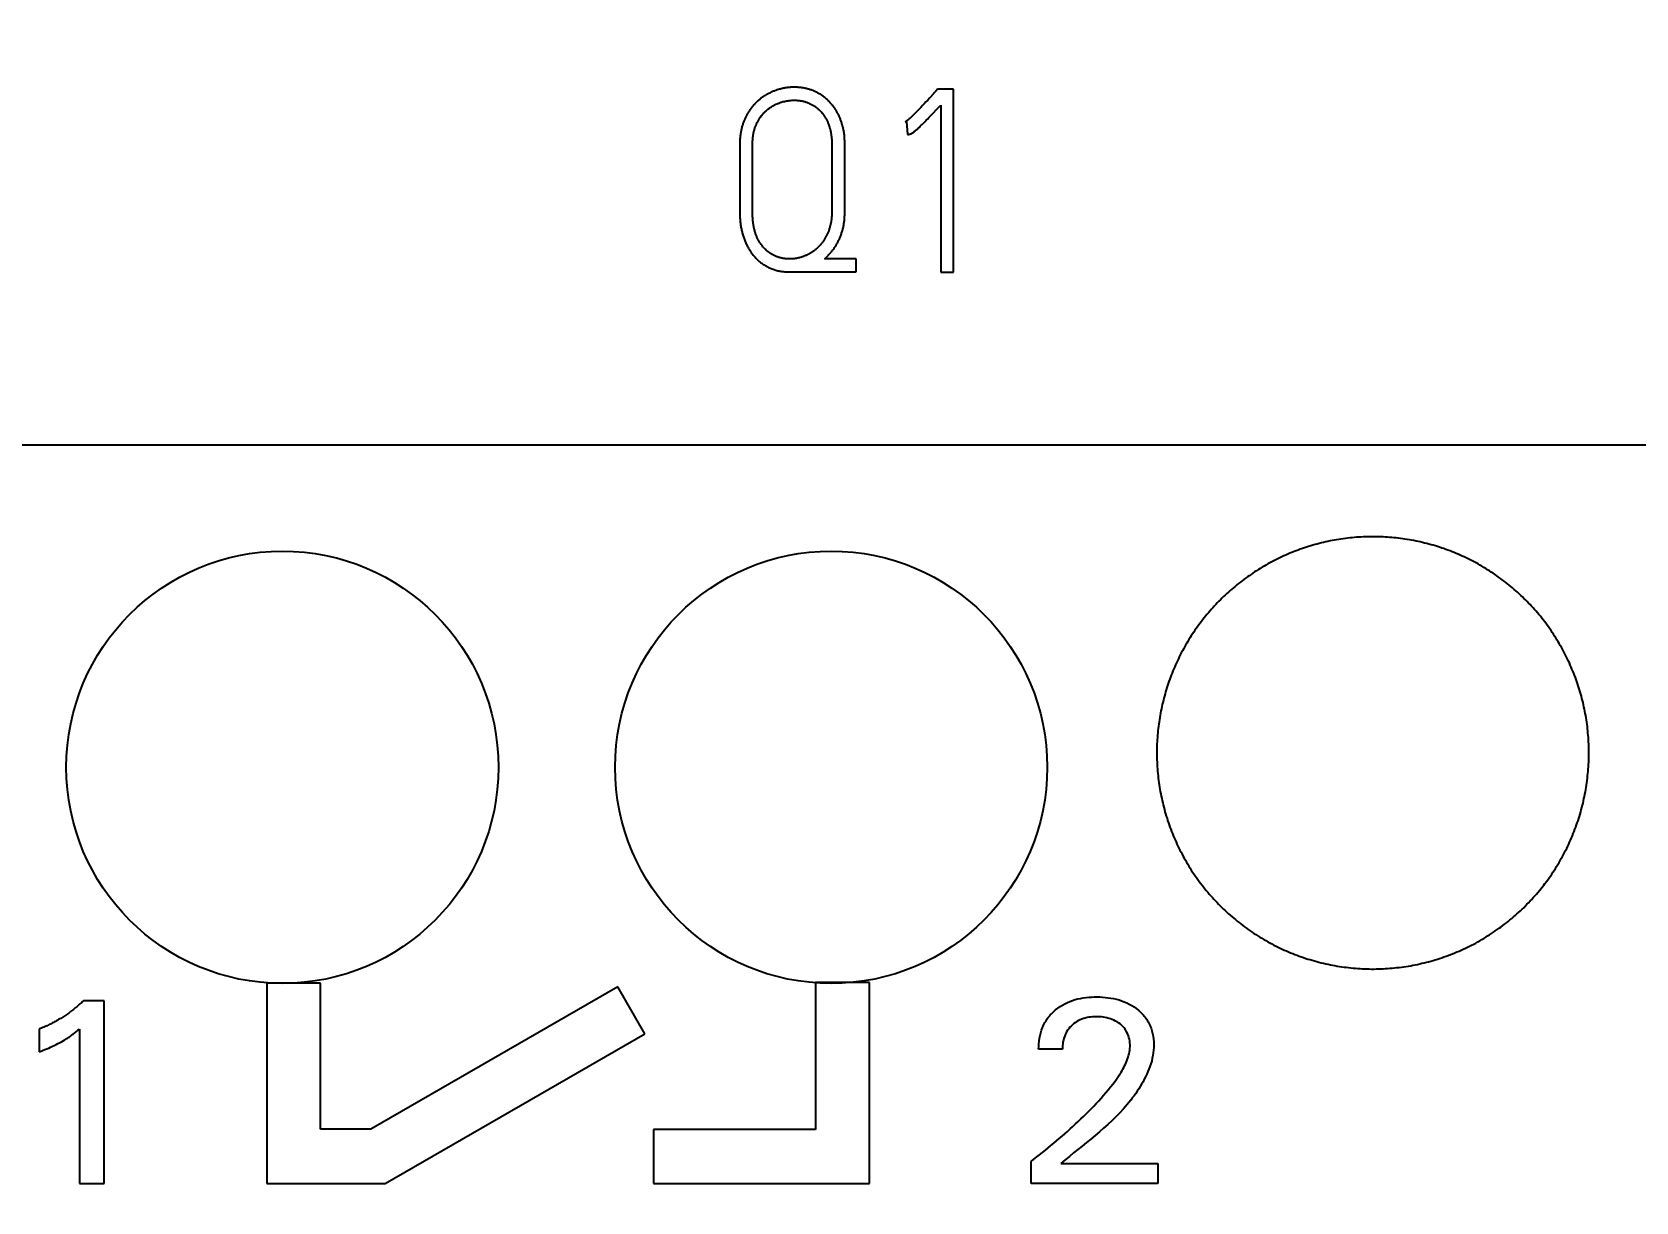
# Model space of a CAD drawing. Extents: x 0 to 420, y 0 to 297.
# Drawn here: x 112.88 to 127.72, y 147.19 to 158.01 of the extents above; entities that cross this region are included whole.
import ezdxf
from ezdxf.enums import TextEntityAlignment as Align

# ---------------------------------------------------------------- set-up
doc = ezdxf.new("R2010")
doc.units = 0
doc.header["$LTSCALE"] = 23.1
for name, color, linetype in [('10000_FRONT', 7, 'CONTINUOUS'), ('10100_DIM_FRONT', 7, 'CONTINUOUS'), ('10500_FRONT_LABELING', 7, 'CONTINUOUS')]:
    doc.layers.add(name, color=color, linetype=linetype)
doc.dimstyles.get("Standard").update_dxf_attribs({"dimtxt": 2.5, "dimasz": 2.5, "dimexe": 1.25, "dimexo": 0.625, "dimtad": 1, "dimcen": 2.5, "dimazin": 3, "dimtfac": 1, "dimtmove": 0, "dimatfit": 3})

# ---------------------------------------------------------------- blocks, each defined once
blk = doc.blocks.new('*D0')
at = {"layer": '10100_DIM_FRONT', "linetype": 'CONTINUOUS'}
for p, q in [((145.579763, 188.190376), (145.579763, 132.165384)), ((110.079763, 145.840376), (110.079763, 132.165384)), ((110.079763, 134.165384), (127.829763, 134.165384)), ((145.579763, 134.165384), (127.829763, 134.165384))]:
    blk.add_line(p, q, dxfattribs=at)
for points in [[(113.579763, 134.665384), (110.079763, 134.165384), (113.579763, 133.665384)], [(142.079763, 133.665384), (145.579763, 134.165384), (142.079763, 134.665384)]]:
    blk.add_solid(points, dxfattribs=at)
blk.add_text('35,5', height=3.5, dxfattribs=at).set_placement((123.999105, 135.040384), (133.499105, 135.040384), align=Align.FIT)
blk = doc.blocks.new('*D1')
at = {"layer": '10100_DIM_FRONT', "linetype": 'CONTINUOUS'}
for p, q in [((145.58, 188.19), (145.58, 123.957)), ((102.08, 147.741), (102.08, 123.957)), ((102.08, 125.957), (123.83, 125.957)), ((145.58, 125.957), (123.83, 125.957))]:
    blk.add_line(p, q, dxfattribs=at)
for points in [[(105.58, 126.457), (102.08, 125.957), (105.58, 125.457)], [(142.08, 125.457), (145.58, 125.957), (142.08, 126.457)]]:
    blk.add_solid(points, dxfattribs=at)
blk.add_text('43,5', height=3.5, dxfattribs=at).set_placement((119.796, 126.832), (129.546, 126.832), align=Align.FIT)

msp = doc.modelspace()

# ---------------------------------------------------------------- linework, layer by layer
at = {"layer": '10000_FRONT', "color": 7, "linetype": 'CONTINUOUS'}
for p, q in [((110.08, 154.191), (145.58, 154.191)), ((120.129, 149.217), (120.129, 147.857)), ((120.629, 149.217), (120.129, 149.217)), ((120.629, 147.357), (120.629, 149.217)), ((115.052, 149.21), (115.052, 147.357)), ((115.548, 149.21), (115.052, 149.21)), ((115.548, 147.858), (115.548, 149.21)), ((118.299, 149.175), (116.014, 147.858)), ((118.549, 148.742), (118.299, 149.175)), ((116.147, 147.357), (118.549, 148.742)), ((116.014, 147.858), (115.548, 147.858)), ((118.629, 147.857), (118.629, 147.357)), ((120.129, 147.857), (118.629, 147.857)), ((115.052, 147.357), (116.147, 147.357)), ((118.629, 147.357), (120.629, 147.357))]:
    msp.add_line(p, q, dxfattribs=at)
for points in [[(127.29, 151.341), (127.29, 151.362), (127.289, 151.382), (127.289, 151.403), (127.288, 151.423), (127.287, 151.444), (127.286, 151.464), (127.285, 151.485), (127.283, 151.505), (127.281, 151.525), (127.279, 151.545), (127.277, 151.566), (127.275, 151.586), (127.272, 151.606), (127.269, 151.626), (127.266, 151.646), (127.263, 151.666), (127.26, 151.686), (127.256, 151.706), (127.252, 151.726), (127.248, 151.746), (127.244, 151.766), (127.24, 151.786), (127.235, 151.806), (127.23, 151.825), (127.225, 151.845), (127.22, 151.865), (127.215, 151.884), (127.209, 151.904), (127.203, 151.924), (127.197, 151.943), (127.191, 151.963), (127.184, 151.982), (127.178, 152.002), (127.171, 152.021), (127.164, 152.04), (127.156, 152.06), (127.149, 152.079), (127.141, 152.098), (127.133, 152.117), (127.125, 152.135), (127.117, 152.154), (127.109, 152.173), (127.1, 152.191), (127.092, 152.209), (127.083, 152.228), (127.073, 152.246), (127.064, 152.264), (127.055, 152.282), (127.045, 152.3), (127.035, 152.318), (127.025, 152.335), (127.015, 152.353), (127.005, 152.37), (126.994, 152.388), (126.983, 152.405), (126.972, 152.422), (126.961, 152.439), (126.95, 152.456), (126.939, 152.473), (126.927, 152.49), (126.915, 152.507), (126.903, 152.523), (126.891, 152.54), (126.879, 152.556), (126.866, 152.573), (126.853, 152.589), (126.84, 152.605), (126.827, 152.621), (126.814, 152.636), (126.8, 152.652), (126.787, 152.667), (126.773, 152.683), (126.759, 152.698), (126.746, 152.713), (126.731, 152.728), (126.717, 152.742), (126.703, 152.757), (126.688, 152.771), (126.674, 152.785), (126.659, 152.799), (126.644, 152.813), (126.629, 152.827), (126.614, 152.84), (126.598, 152.854), (126.583, 152.867), (126.567, 152.88), (126.552, 152.893), (126.536, 152.906), (126.52, 152.919), (126.504, 152.931), (126.487, 152.943), (126.471, 152.955), (126.454, 152.967), (126.437, 152.979), (126.421, 152.991), (126.404, 153.003), (126.386, 153.014), (126.369, 153.025), (126.352, 153.036), (126.334, 153.047), (126.316, 153.058), (126.299, 153.068), (126.281, 153.079), (126.263, 153.089), (126.245, 153.099), (126.227, 153.108), (126.209, 153.118), (126.19, 153.127), (126.172, 153.136), (126.154, 153.145), (126.135, 153.154), (126.117, 153.162), (126.098, 153.171), (126.079, 153.179), (126.061, 153.187), (126.042, 153.195), (126.023, 153.202), (126.004, 153.21), (125.985, 153.217), (125.965, 153.224), (125.946, 153.231), (125.927, 153.237), (125.907, 153.244), (125.888, 153.25), (125.868, 153.256), (125.849, 153.262), (125.829, 153.267), (125.809, 153.273), (125.789, 153.278), (125.769, 153.283), (125.749, 153.288), (125.729, 153.293), (125.709, 153.297), (125.689, 153.301), (125.668, 153.305), (125.648, 153.309), (125.628, 153.313), (125.607, 153.316), (125.587, 153.319), (125.567, 153.322), (125.546, 153.325), (125.526, 153.327), (125.506, 153.33), (125.485, 153.332), (125.465, 153.334), (125.445, 153.335), (125.424, 153.337), (125.404, 153.338), (125.384, 153.339), (125.363, 153.34), (125.343, 153.341), (125.322, 153.341), (125.302, 153.341), (125.281, 153.341), (125.261, 153.341), (125.241, 153.341), (125.22, 153.34), (125.2, 153.339), (125.179, 153.338), (125.159, 153.337), (125.138, 153.336), (125.117, 153.334), (125.097, 153.332), (125.076, 153.33), (125.056, 153.328), (125.035, 153.325), (125.015, 153.322), (124.994, 153.319), (124.974, 153.316), (124.954, 153.313), (124.933, 153.309), (124.913, 153.306), (124.893, 153.302), (124.873, 153.297), (124.853, 153.293), (124.833, 153.289), (124.813, 153.284), (124.793, 153.279), (124.774, 153.274), (124.754, 153.268), (124.734, 153.263), (124.715, 153.257), (124.695, 153.251), (124.676, 153.245), (124.656, 153.238), (124.637, 153.232), (124.618, 153.225), (124.598, 153.218), (124.579, 153.211), (124.56, 153.204), (124.541, 153.196), (124.522, 153.188), (124.503, 153.18), (124.484, 153.172), (124.466, 153.164), (124.447, 153.155), (124.428, 153.146), (124.409, 153.137), (124.391, 153.128)], [(124.391, 153.128), (124.373, 153.119), (124.354, 153.109), (124.336, 153.099), (124.318, 153.089), (124.3, 153.079), (124.282, 153.069), (124.265, 153.059), (124.247, 153.048), (124.23, 153.037), (124.213, 153.027), (124.195, 153.015), (124.178, 153.004), (124.162, 152.993), (124.145, 152.981), (124.128, 152.969), (124.112, 152.957), (124.095, 152.945), (124.079, 152.933), (124.063, 152.921), (124.047, 152.908), (124.031, 152.895), (124.015, 152.882), (123.999, 152.869), (123.984, 152.856), (123.968, 152.843), (123.953, 152.829), (123.938, 152.815), (123.923, 152.801), (123.908, 152.787), (123.893, 152.773), (123.878, 152.758), (123.864, 152.744), (123.849, 152.729), (123.835, 152.714), (123.821, 152.699), (123.807, 152.684), (123.794, 152.668), (123.78, 152.653), (123.767, 152.638), (123.754, 152.622), (123.741, 152.606), (123.728, 152.59), (123.715, 152.574), (123.703, 152.558), (123.69, 152.542), (123.678, 152.526), (123.666, 152.509), (123.654, 152.493), (123.643, 152.476), (123.631, 152.459), (123.62, 152.442), (123.609, 152.425), (123.598, 152.408), (123.587, 152.391), (123.576, 152.373), (123.566, 152.356), (123.556, 152.338), (123.546, 152.32), (123.536, 152.302), (123.526, 152.284), (123.516, 152.266), (123.507, 152.248), (123.498, 152.23), (123.489, 152.211), (123.48, 152.193), (123.471, 152.174), (123.463, 152.155), (123.455, 152.136), (123.447, 152.118), (123.439, 152.099), (123.431, 152.08), (123.424, 152.061), (123.416, 152.042), (123.409, 152.022), (123.402, 152.003), (123.396, 151.984), (123.389, 151.965), (123.383, 151.945), (123.377, 151.926), (123.371, 151.907), (123.366, 151.887), (123.36, 151.867), (123.355, 151.848), (123.35, 151.828), (123.345, 151.808), (123.34, 151.789), (123.336, 151.769), (123.332, 151.749), (123.328, 151.729), (123.324, 151.709), (123.32, 151.689), (123.317, 151.669), (123.313, 151.648), (123.31, 151.628), (123.308, 151.608), (123.305, 151.588), (123.303, 151.567), (123.3, 151.547), (123.298, 151.526), (123.297, 151.506), (123.295, 151.485), (123.294, 151.465), (123.292, 151.444), (123.291, 151.424), (123.291, 151.403), (123.29, 151.383), (123.29, 151.362), (123.29, 151.341)], [(123.29, 151.341), (123.29, 151.32), (123.29, 151.299), (123.291, 151.277), (123.292, 151.256), (123.293, 151.235), (123.294, 151.214), (123.295, 151.192), (123.297, 151.171), (123.299, 151.15), (123.301, 151.129), (123.303, 151.108), (123.306, 151.087), (123.309, 151.066), (123.312, 151.045), (123.315, 151.024), (123.319, 151.003), (123.322, 150.983), (123.326, 150.962), (123.33, 150.941), (123.335, 150.92), (123.339, 150.9), (123.344, 150.879), (123.349, 150.859), (123.354, 150.838), (123.36, 150.818), (123.365, 150.797), (123.371, 150.777), (123.377, 150.756), (123.384, 150.736), (123.39, 150.716), (123.397, 150.695), (123.404, 150.675), (123.411, 150.655), (123.419, 150.635), (123.426, 150.615), (123.434, 150.595), (123.442, 150.576), (123.45, 150.556), (123.459, 150.536), (123.468, 150.517), (123.476, 150.498), (123.485, 150.479), (123.495, 150.46), (123.504, 150.441), (123.514, 150.422), (123.524, 150.403), (123.534, 150.384), (123.544, 150.366), (123.554, 150.347), (123.565, 150.329), (123.576, 150.311), (123.587, 150.293), (123.598, 150.275), (123.609, 150.257), (123.621, 150.239), (123.633, 150.222), (123.645, 150.204), (123.657, 150.187), (123.669, 150.169), (123.682, 150.152), (123.695, 150.135), (123.708, 150.118), (123.721, 150.101), (123.734, 150.084), (123.748, 150.068), (123.761, 150.051), (123.775, 150.035), (123.789, 150.019), (123.804, 150.003), (123.818, 149.987), (123.832, 149.972), (123.847, 149.956), (123.862, 149.941), (123.877, 149.926), (123.892, 149.911), (123.907, 149.896), (123.922, 149.882), (123.938, 149.867), (123.954, 149.853), (123.97, 149.839), (123.986, 149.825), (124.002, 149.811), (124.018, 149.798), (124.034, 149.784), (124.051, 149.771), (124.068, 149.758), (124.085, 149.745), (124.102, 149.732), (124.119, 149.72), (124.136, 149.708), (124.154, 149.695), (124.171, 149.683), (124.189, 149.671), (124.207, 149.66), (124.225, 149.648), (124.244, 149.637), (124.262, 149.626), (124.28, 149.615), (124.299, 149.604), (124.318, 149.594), (124.336, 149.583), (124.355, 149.573), (124.374, 149.563), (124.393, 149.554), (124.412, 149.544), (124.431, 149.535), (124.451, 149.526), (124.47, 149.517), (124.489, 149.509), (124.509, 149.5), (124.528, 149.492), (124.548, 149.484), (124.568, 149.476), (124.588, 149.469), (124.608, 149.461), (124.628, 149.454), (124.648, 149.447), (124.668, 149.44), (124.688, 149.434), (124.709, 149.428), (124.729, 149.422), (124.75, 149.416), (124.77, 149.41), (124.791, 149.405), (124.812, 149.399), (124.833, 149.394), (124.854, 149.389), (124.875, 149.385), (124.896, 149.381), (124.917, 149.376), (124.938, 149.373), (124.959, 149.369), (124.98, 149.365), (125.001, 149.362), (125.023, 149.359), (125.044, 149.357), (125.065, 149.354), (125.086, 149.352), (125.107, 149.35), (125.128, 149.348), (125.15, 149.346), (125.171, 149.345), (125.192, 149.344), (125.213, 149.343), (125.235, 149.342), (125.256, 149.342), (125.277, 149.341), (125.298, 149.341), (125.32, 149.342), (125.341, 149.342), (125.362, 149.343), (125.384, 149.344), (125.405, 149.345), (125.426, 149.346), (125.448, 149.348), (125.469, 149.349), (125.491, 149.351), (125.512, 149.354), (125.533, 149.356), (125.555, 149.359), (125.576, 149.362), (125.597, 149.365), (125.618, 149.369), (125.64, 149.372), (125.661, 149.376), (125.682, 149.38), (125.702, 149.384), (125.723, 149.389), (125.744, 149.394), (125.765, 149.399), (125.785, 149.404), (125.806, 149.409), (125.827, 149.415), (125.847, 149.421), (125.867, 149.427), (125.888, 149.433), (125.908, 149.439), (125.928, 149.446), (125.948, 149.453), (125.968, 149.46), (125.988, 149.467), (126.008, 149.475), (126.028, 149.483), (126.048, 149.491), (126.068, 149.499), (126.087, 149.507), (126.107, 149.516), (126.126, 149.525), (126.146, 149.534), (126.165, 149.543), (126.184, 149.553), (126.204, 149.562), (126.223, 149.572), (126.242, 149.582), (126.26, 149.593), (126.279, 149.603), (126.297, 149.614), (126.316, 149.625), (126.334, 149.636)], [(126.334, 149.636), (126.352, 149.647), (126.37, 149.658), (126.388, 149.67), (126.406, 149.682), (126.423, 149.694), (126.441, 149.706), (126.458, 149.718), (126.475, 149.73), (126.492, 149.743), (126.509, 149.756), (126.526, 149.769), (126.542, 149.782), (126.559, 149.796), (126.575, 149.809), (126.591, 149.823), (126.608, 149.837), (126.623, 149.851), (126.639, 149.865), (126.655, 149.88), (126.671, 149.894), (126.686, 149.909), (126.701, 149.924), (126.716, 149.94), (126.731, 149.955), (126.746, 149.971), (126.761, 149.986), (126.775, 150.002), (126.789, 150.018), (126.803, 150.034), (126.817, 150.05), (126.831, 150.067), (126.844, 150.083), (126.857, 150.1), (126.871, 150.116), (126.883, 150.133), (126.896, 150.15), (126.909, 150.167), (126.921, 150.184), (126.933, 150.202), (126.945, 150.219), (126.957, 150.237), (126.969, 150.254), (126.98, 150.272), (126.991, 150.29), (127.002, 150.308), (127.013, 150.326), (127.024, 150.345), (127.034, 150.363), (127.045, 150.382), (127.055, 150.401), (127.065, 150.42), (127.074, 150.439), (127.084, 150.458), (127.093, 150.477), (127.103, 150.496), (127.111, 150.516), (127.12, 150.535), (127.129, 150.555), (127.137, 150.575), (127.145, 150.594), (127.153, 150.614), (127.16, 150.634), (127.168, 150.654), (127.175, 150.674), (127.182, 150.694), (127.189, 150.714), (127.195, 150.734), (127.202, 150.754), (127.208, 150.774), (127.214, 150.795), (127.219, 150.815), (127.225, 150.835), (127.23, 150.856), (127.235, 150.876), (127.24, 150.897), (127.244, 150.918), (127.249, 150.938), (127.253, 150.959), (127.257, 150.98), (127.261, 151.001), (127.264, 151.022), (127.267, 151.043), (127.27, 151.064), (127.273, 151.085), (127.276, 151.106), (127.278, 151.128), (127.281, 151.149), (127.282, 151.17), (127.284, 151.192), (127.286, 151.213), (127.287, 151.234), (127.288, 151.256), (127.289, 151.277), (127.289, 151.299), (127.29, 151.32), (127.29, 151.341)]]:
    msp.add_lwpolyline(points, dxfattribs=at)
for centre in [(115.195, 151.208), (120.275, 151.208)]:
    msp.add_circle(centre, 2, dxfattribs=at)
at = {"layer": '10500_FRONT_LABELING', "color": 7, "linetype": 'CONTINUOUS'}
for p, q in [((121.169, 157.381), (121.152, 157.364)), ((121.185, 157.399), (121.169, 157.381)), ((121.259, 157.482), (121.243, 157.463)), ((121.408, 157.482), (121.259, 157.482)), ((121.408, 155.789), (121.408, 157.482)), ((121.077, 157.284), (121.066, 157.273)), ((121.088, 157.295), (121.077, 157.284)), ((121.104, 157.312), (121.088, 157.295)), ((121.12, 157.33), (121.104, 157.312)), ((121.136, 157.347), (121.12, 157.33)), ((121.152, 157.364), (121.136, 157.347)), ((121.183, 157.222), (121.199, 157.238)), ((121.199, 157.238), (121.222, 157.263)), ((121.222, 157.263), (121.248, 157.291)), ((121.248, 157.291), (121.29, 157.336)), ((121.29, 157.336), (121.29, 155.789)), ((120.96, 157.178), (120.974, 157.183)), ((120.974, 157.183), (120.981, 157.062)), ((121.1, 157.14), (121.108, 157.148)), ((121.108, 157.148), (121.116, 157.155)), ((121.116, 157.155), (121.124, 157.163)), ((121.124, 157.163), (121.132, 157.171)), ((121.132, 157.171), (121.144, 157.183)), ((121.144, 157.183), (121.156, 157.195)), ((121.156, 157.195), (121.168, 157.206)), ((121.168, 157.206), (121.183, 157.222)), ((119.43, 156.977), (119.43, 156.334)), ((119.548, 156.327), (119.548, 156.977)), ((120.281, 156.977), (120.281, 156.348)), ((120.401, 156.348), (120.401, 156.977)), ((120.505, 155.912), (120.213, 155.912)), ((120.505, 155.791), (120.505, 155.912)), ((119.892, 155.791), (120.505, 155.791)), ((121.29, 155.789), (121.408, 155.789)), ((113.545, 149.048), (113.353, 149.048)), ((113.545, 147.358), (113.545, 149.048)), ((112.945, 148.787), (112.945, 148.575)), ((113.318, 148.786), (113.318, 147.358)), ((122.416, 148.599), (122.195, 148.599)), ((122.125, 147.358), (122.125, 147.561)), ((122.402, 147.543), (123.298, 147.543)), ((123.298, 147.543), (123.298, 147.358)), ((113.318, 147.358), (113.545, 147.358)), ((123.298, 147.358), (122.125, 147.358))]:
    msp.add_line(p, q, dxfattribs=at)
for points in [[(120.401, 156.977), (120.401, 156.985), (120.401, 156.993), (120.401, 157), (120.401, 157.008), (120.4, 157.015), (120.4, 157.023), (120.399, 157.03), (120.399, 157.038), (120.398, 157.045), (120.397, 157.053), (120.397, 157.06), (120.396, 157.068), (120.395, 157.075), (120.394, 157.082), (120.392, 157.09), (120.391, 157.097), (120.39, 157.105), (120.388, 157.112), (120.387, 157.119), (120.385, 157.127), (120.383, 157.134), (120.381, 157.141), (120.38, 157.148), (120.378, 157.156), (120.375, 157.163), (120.373, 157.17), (120.371, 157.177), (120.368, 157.185), (120.366, 157.192), (120.363, 157.199), (120.36, 157.206), (120.358, 157.213), (120.355, 157.22), (120.352, 157.227), (120.348, 157.234), (120.345, 157.241), (120.342, 157.247), (120.339, 157.254), (120.335, 157.261), (120.331, 157.267), (120.328, 157.274), (120.324, 157.281), (120.32, 157.287), (120.316, 157.293), (120.312, 157.3), (120.308, 157.306), (120.303, 157.312), (120.299, 157.318), (120.294, 157.324), (120.29, 157.33), (120.285, 157.336), (120.28, 157.342), (120.275, 157.348), (120.27, 157.354), (120.265, 157.359), (120.26, 157.365), (120.254, 157.37), (120.249, 157.376), (120.244, 157.381), (120.238, 157.386), (120.232, 157.391), (120.227, 157.396), (120.221, 157.401), (120.215, 157.405), (120.209, 157.41), (120.203, 157.414), (120.197, 157.419), (120.191, 157.423), (120.185, 157.427), (120.178, 157.432), (120.172, 157.436), (120.165, 157.44), (120.159, 157.443), (120.152, 157.447), (120.145, 157.451), (120.138, 157.454), (120.131, 157.457), (120.125, 157.461), (120.118, 157.464), (120.111, 157.467), (120.104, 157.47), (120.097, 157.472), (120.09, 157.475), (120.082, 157.477), (120.075, 157.48), (120.068, 157.482), (120.061, 157.484), (120.053, 157.486), (120.046, 157.488), (120.039, 157.49), (120.031, 157.491), (120.024, 157.493), (120.016, 157.494), (120.009, 157.495), (120.001, 157.496), (119.993, 157.497), (119.986, 157.498), (119.978, 157.499), (119.971, 157.499), (119.963, 157.5), (119.956, 157.5), (119.948, 157.501), (119.94, 157.501), (119.933, 157.501), (119.925, 157.501), (119.918, 157.501), (119.91, 157.5), (119.902, 157.5), (119.895, 157.499), (119.887, 157.499), (119.88, 157.498), (119.872, 157.497), (119.864, 157.496), (119.857, 157.495), (119.849, 157.494), (119.842, 157.493), (119.834, 157.491), (119.827, 157.49), (119.82, 157.488), (119.812, 157.486), (119.805, 157.484), (119.798, 157.482), (119.79, 157.48), (119.783, 157.478), (119.776, 157.476), (119.769, 157.473), (119.762, 157.471), (119.754, 157.468), (119.747, 157.465), (119.74, 157.463), (119.733, 157.46), (119.726, 157.457), (119.719, 157.454), (119.712, 157.45), (119.706, 157.447), (119.699, 157.444), (119.692, 157.44), (119.685, 157.436), (119.679, 157.433), (119.672, 157.429), (119.666, 157.425), (119.659, 157.421), (119.653, 157.417), (119.647, 157.412), (119.641, 157.408), (119.634, 157.404), (119.628, 157.399), (119.622, 157.395), (119.616, 157.39), (119.611, 157.385), (119.605, 157.38), (119.599, 157.376), (119.593, 157.371), (119.588, 157.365), (119.582, 157.36), (119.577, 157.355), (119.571, 157.349), (119.566, 157.344), (119.561, 157.338), (119.556, 157.333), (119.551, 157.327), (119.546, 157.321), (119.541, 157.315), (119.537, 157.309), (119.532, 157.303), (119.528, 157.297), (119.523, 157.291), (119.519, 157.285), (119.515, 157.279), (119.511, 157.272), (119.507, 157.266), (119.503, 157.26), (119.499, 157.253), (119.495, 157.246), (119.492, 157.24), (119.488, 157.233), (119.485, 157.226), (119.481, 157.22), (119.478, 157.213), (119.475, 157.206), (119.472, 157.199), (119.469, 157.192), (119.466, 157.185), (119.463, 157.178), (119.461, 157.171), (119.458, 157.164), (119.456, 157.156), (119.454, 157.149), (119.451, 157.142), (119.449, 157.135), (119.447, 157.128), (119.446, 157.12), (119.444, 157.113), (119.442, 157.106), (119.441, 157.098), (119.439, 157.091), (119.438, 157.083), (119.437, 157.076), (119.436, 157.068)], [(119.548, 156.977), (119.548, 156.984), (119.548, 156.991), (119.548, 156.998), (119.548, 157.005), (119.549, 157.011), (119.549, 157.018), (119.55, 157.025), (119.55, 157.032), (119.551, 157.038), (119.552, 157.045), (119.553, 157.052), (119.554, 157.059), (119.555, 157.065), (119.556, 157.072), (119.557, 157.078), (119.559, 157.085), (119.56, 157.092), (119.562, 157.098), (119.564, 157.105), (119.566, 157.111), (119.568, 157.118), (119.57, 157.124), (119.572, 157.131), (119.575, 157.137), (119.577, 157.144), (119.58, 157.15), (119.583, 157.156), (119.585, 157.162), (119.588, 157.169), (119.591, 157.175), (119.595, 157.181), (119.598, 157.187), (119.601, 157.193), (119.605, 157.199), (119.608, 157.204), (119.612, 157.21), (119.615, 157.216), (119.619, 157.222), (119.623, 157.227), (119.627, 157.233), (119.631, 157.238), (119.636, 157.243), (119.64, 157.249), (119.645, 157.254), (119.649, 157.259), (119.654, 157.264), (119.659, 157.269), (119.663, 157.274), (119.668, 157.278), (119.673, 157.283), (119.679, 157.288), (119.684, 157.292), (119.689, 157.296), (119.694, 157.301), (119.7, 157.305), (119.705, 157.309), (119.711, 157.313), (119.716, 157.316), (119.722, 157.32), (119.728, 157.324), (119.734, 157.327), (119.74, 157.331), (119.746, 157.334), (119.752, 157.337), (119.758, 157.34), (119.764, 157.343), (119.771, 157.346), (119.777, 157.349), (119.783, 157.351), (119.79, 157.354), (119.796, 157.356), (119.802, 157.359), (119.809, 157.361), (119.815, 157.363), (119.822, 157.365), (119.829, 157.367), (119.835, 157.368), (119.842, 157.37), (119.849, 157.371), (119.855, 157.373), (119.862, 157.374), (119.869, 157.375), (119.876, 157.376), (119.882, 157.377), (119.889, 157.378), (119.896, 157.379), (119.903, 157.379), (119.91, 157.38), (119.916, 157.38), (119.923, 157.38), (119.93, 157.381), (119.937, 157.381), (119.944, 157.38), (119.95, 157.38), (119.957, 157.38), (119.964, 157.379), (119.971, 157.379), (119.978, 157.378), (119.985, 157.377), (119.991, 157.376), (119.998, 157.375), (120.005, 157.374), (120.012, 157.372), (120.018, 157.371), (120.025, 157.369), (120.031, 157.367), (120.038, 157.365), (120.044, 157.363), (120.051, 157.361), (120.057, 157.358), (120.063, 157.356), (120.07, 157.353), (120.076, 157.351), (120.082, 157.348), (120.088, 157.345), (120.094, 157.341), (120.1, 157.338), (120.106, 157.335), (120.112, 157.331), (120.118, 157.327), (120.124, 157.324), (120.129, 157.32), (120.135, 157.316), (120.14, 157.312), (120.146, 157.307), (120.151, 157.303), (120.156, 157.298), (120.161, 157.294), (120.166, 157.289), (120.171, 157.284), (120.176, 157.28), (120.18, 157.275), (120.185, 157.269), (120.189, 157.264), (120.194, 157.259), (120.198, 157.253), (120.202, 157.248), (120.206, 157.242), (120.21, 157.237), (120.214, 157.231), (120.217, 157.225), (120.221, 157.219), (120.224, 157.214), (120.228, 157.208), (120.231, 157.202), (120.234, 157.196), (120.237, 157.189), (120.24, 157.183), (120.243, 157.177), (120.245, 157.171), (120.248, 157.164), (120.25, 157.158), (120.253, 157.151), (120.255, 157.145), (120.257, 157.139), (120.259, 157.132), (120.261, 157.126), (120.263, 157.119), (120.265, 157.112), (120.266, 157.106), (120.268, 157.099), (120.269, 157.093), (120.271, 157.086), (120.272, 157.079), (120.273, 157.073), (120.274, 157.066), (120.275, 157.059), (120.276, 157.052), (120.277, 157.046), (120.278, 157.039), (120.279, 157.032), (120.279, 157.025), (120.28, 157.018), (120.28, 157.012), (120.28, 157.005), (120.281, 156.998), (120.281, 156.991), (120.281, 156.984), (120.281, 156.977)], [(121.232, 157.451), (121.222, 157.44), (121.185, 157.399)], [(121.243, 157.463), (121.238, 157.457), (121.232, 157.451)], [(121.066, 157.273), (121.054, 157.261), (121.049, 157.256), (121.043, 157.25), (121.038, 157.245), (121.032, 157.239), (121.026, 157.234), (121.02, 157.228), (121.015, 157.223), (121.009, 157.218), (121.003, 157.212), (120.997, 157.207), (120.991, 157.202), (120.985, 157.197), (120.979, 157.192), (120.973, 157.187), (120.967, 157.182), (120.963, 157.18), (120.96, 157.178)], [(120.981, 157.062), (120.984, 157.062), (120.987, 157.063), (120.99, 157.063), (120.992, 157.063), (120.998, 157.065), (121.001, 157.065), (121.003, 157.066), (121.006, 157.067), (121.009, 157.068), (121.011, 157.069), (121.014, 157.07), (121.019, 157.073), (121.023, 157.076), (121.028, 157.079), (121.033, 157.082), (121.037, 157.085), (121.042, 157.089), (121.046, 157.092), (121.05, 157.096), (121.055, 157.099), (121.059, 157.103), (121.063, 157.106), (121.067, 157.11), (121.072, 157.114), (121.076, 157.117), (121.08, 157.121), (121.084, 157.125), (121.088, 157.129), (121.092, 157.132), (121.1, 157.14)], [(119.436, 157.068), (119.435, 157.061), (119.434, 157.053), (119.433, 157.046), (119.432, 157.038), (119.432, 157.031), (119.431, 157.023), (119.431, 157.015), (119.43, 157.008), (119.43, 157), (119.43, 156.993), (119.43, 156.985), (119.43, 156.977)], [(120.281, 156.348), (120.281, 156.341), (120.281, 156.335), (120.281, 156.328), (120.28, 156.321), (120.28, 156.315), (120.28, 156.308), (120.279, 156.302), (120.279, 156.295), (120.278, 156.288), (120.277, 156.282), (120.277, 156.275), (120.276, 156.269), (120.275, 156.262), (120.274, 156.256), (120.273, 156.249), (120.271, 156.243), (120.27, 156.236), (120.269, 156.23), (120.267, 156.223), (120.266, 156.217), (120.264, 156.211), (120.262, 156.204), (120.26, 156.198), (120.258, 156.191), (120.256, 156.185), (120.254, 156.179), (120.252, 156.173), (120.249, 156.166), (120.247, 156.16), (120.244, 156.154), (120.242, 156.148), (120.239, 156.142), (120.236, 156.136), (120.233, 156.13), (120.23, 156.124), (120.227, 156.118), (120.224, 156.113), (120.221, 156.107), (120.218, 156.101), (120.214, 156.096), (120.211, 156.09), (120.207, 156.084), (120.204, 156.079), (120.2, 156.073), (120.196, 156.068), (120.192, 156.062), (120.188, 156.057), (120.184, 156.052), (120.18, 156.047), (120.175, 156.042), (120.171, 156.037), (120.166, 156.032), (120.162, 156.027), (120.157, 156.023), (120.153, 156.018), (120.148, 156.013), (120.143, 156.009), (120.138, 156.005), (120.133, 156), (120.128, 155.996), (120.123, 155.992), (120.118, 155.988), (120.112, 155.984), (120.107, 155.98), (120.102, 155.976), (120.096, 155.973), (120.09, 155.969), (120.085, 155.966), (120.079, 155.962), (120.073, 155.959), (120.067, 155.956), (120.061, 155.953), (120.055, 155.95), (120.049, 155.947), (120.043, 155.944), (120.037, 155.942), (120.031, 155.939), (120.025, 155.937), (120.019, 155.934), (120.013, 155.932), (120.006, 155.93), (120, 155.928), (119.994, 155.926), (119.987, 155.924), (119.981, 155.923), (119.974, 155.921), (119.968, 155.92), (119.961, 155.918), (119.955, 155.917), (119.948, 155.916), (119.942, 155.915), (119.935, 155.914), (119.928, 155.913), (119.922, 155.913), (119.915, 155.912), (119.909, 155.912), (119.902, 155.912), (119.895, 155.912), (119.889, 155.912), (119.882, 155.912), (119.876, 155.912), (119.869, 155.912), (119.862, 155.913), (119.856, 155.913), (119.849, 155.914), (119.843, 155.915), (119.836, 155.916), (119.829, 155.917), (119.823, 155.918), (119.816, 155.919), (119.81, 155.921), (119.803, 155.922), (119.797, 155.924), (119.791, 155.926), (119.785, 155.928), (119.778, 155.93), (119.772, 155.932), (119.766, 155.935), (119.76, 155.937), (119.754, 155.94), (119.748, 155.943), (119.742, 155.946), (119.736, 155.949), (119.73, 155.952), (119.724, 155.956), (119.719, 155.959), (119.713, 155.963), (119.708, 155.966), (119.702, 155.97), (119.697, 155.974), (119.692, 155.978), (119.686, 155.982), (119.681, 155.987), (119.676, 155.991), (119.672, 155.995), (119.667, 156), (119.662, 156.005), (119.657, 156.009), (119.653, 156.014), (119.648, 156.019), (119.644, 156.024), (119.64, 156.029), (119.636, 156.035), (119.632, 156.04), (119.628, 156.045), (119.624, 156.051), (119.62, 156.056), (119.616, 156.062), (119.613, 156.067), (119.609, 156.073), (119.606, 156.079), (119.603, 156.084), (119.6, 156.09), (119.597, 156.096), (119.594, 156.102), (119.591, 156.108), (119.588, 156.114), (119.586, 156.12), (119.583, 156.126), (119.581, 156.133), (119.578, 156.139), (119.576, 156.145), (119.574, 156.151), (119.572, 156.158), (119.57, 156.164), (119.568, 156.17), (119.567, 156.176), (119.565, 156.183), (119.563, 156.189), (119.562, 156.196), (119.56, 156.202), (119.559, 156.208), (119.558, 156.215), (119.557, 156.221), (119.556, 156.228), (119.555, 156.234), (119.554, 156.241), (119.553, 156.248), (119.552, 156.254), (119.551, 156.261), (119.551, 156.267), (119.55, 156.274), (119.55, 156.281), (119.549, 156.287), (119.549, 156.294), (119.548, 156.3), (119.548, 156.307), (119.548, 156.314), (119.548, 156.32), (119.548, 156.327)], [(120.213, 155.912), (120.219, 155.917), (120.225, 155.923), (120.232, 155.928), (120.238, 155.934), (120.244, 155.94), (120.249, 155.946), (120.255, 155.952), (120.261, 155.958), (120.266, 155.964), (120.272, 155.97), (120.277, 155.977), (120.282, 155.983), (120.287, 155.99), (120.292, 155.996), (120.297, 156.003), (120.302, 156.01), (120.307, 156.017), (120.311, 156.024), (120.316, 156.031), (120.32, 156.038), (120.324, 156.045), (120.329, 156.052), (120.333, 156.059), (120.337, 156.067), (120.34, 156.074), (120.344, 156.082), (120.348, 156.089), (120.351, 156.097), (120.355, 156.104), (120.358, 156.112), (120.361, 156.119), (120.364, 156.127), (120.367, 156.135), (120.37, 156.143), (120.372, 156.15), (120.375, 156.158), (120.377, 156.166), (120.38, 156.174), (120.382, 156.182), (120.384, 156.191), (120.386, 156.199), (120.388, 156.207), (120.389, 156.215), (120.391, 156.223), (120.392, 156.232), (120.393, 156.24), (120.395, 156.248), (120.396, 156.256), (120.397, 156.265), (120.398, 156.273), (120.398, 156.281), (120.399, 156.289), (120.4, 156.298), (120.4, 156.306), (120.401, 156.314), (120.401, 156.323), (120.401, 156.331), (120.401, 156.339), (120.401, 156.348)], [(119.43, 156.334), (119.43, 156.324), (119.43, 156.315), (119.43, 156.306), (119.431, 156.297), (119.431, 156.288), (119.432, 156.279), (119.432, 156.27), (119.433, 156.26), (119.434, 156.251), (119.435, 156.242), (119.436, 156.233), (119.437, 156.224), (119.439, 156.215), (119.44, 156.206), (119.442, 156.197), (119.444, 156.188), (119.446, 156.179), (119.448, 156.17), (119.45, 156.161), (119.452, 156.153), (119.455, 156.144), (119.457, 156.135), (119.46, 156.126), (119.463, 156.117), (119.466, 156.108), (119.469, 156.1), (119.472, 156.091), (119.475, 156.083), (119.479, 156.074), (119.482, 156.066), (119.486, 156.057), (119.49, 156.049), (119.494, 156.041), (119.498, 156.033), (119.502, 156.025), (119.507, 156.017), (119.511, 156.009), (119.516, 156.001), (119.521, 155.993), (119.526, 155.985), (119.531, 155.978), (119.536, 155.97), (119.541, 155.962), (119.547, 155.955), (119.553, 155.948), (119.559, 155.941), (119.564, 155.934), (119.571, 155.927), (119.577, 155.92), (119.583, 155.914), (119.59, 155.907), (119.596, 155.901), (119.603, 155.895), (119.61, 155.889), (119.617, 155.883), (119.625, 155.877), (119.632, 155.872), (119.64, 155.866), (119.647, 155.861), (119.655, 155.856), (119.663, 155.851), (119.671, 155.847), (119.679, 155.842), (119.687, 155.838), (119.695, 155.834), (119.703, 155.83), (119.712, 155.826), (119.72, 155.823), (119.729, 155.82), (119.738, 155.816), (119.746, 155.813), (119.755, 155.811), (119.764, 155.808), (119.773, 155.806), (119.782, 155.803), (119.791, 155.801), (119.8, 155.8), (119.809, 155.798), (119.818, 155.797), (119.827, 155.795), (119.837, 155.794), (119.846, 155.793), (119.855, 155.793), (119.864, 155.792), (119.873, 155.792), (119.883, 155.791), (119.892, 155.791)], [(122.195, 148.599), (122.196, 148.624), (122.197, 148.65), (122.2, 148.675), (122.203, 148.701), (122.209, 148.726), (122.215, 148.751), (122.223, 148.776), (122.232, 148.8), (122.237, 148.812), (122.242, 148.823), (122.248, 148.835), (122.254, 148.846), (122.261, 148.857), (122.267, 148.868), (122.275, 148.879), (122.282, 148.889), (122.29, 148.899), (122.298, 148.909), (122.307, 148.919), (122.315, 148.928), (122.334, 148.946), (122.353, 148.963), (122.373, 148.979), (122.394, 148.994), (122.416, 149.008), (122.439, 149.02), (122.462, 149.031), (122.485, 149.041), (122.509, 149.05), (122.534, 149.058), (122.559, 149.064), (122.584, 149.07), (122.609, 149.074), (122.635, 149.078), (122.66, 149.08), (122.686, 149.082), (122.711, 149.083), (122.737, 149.083), (122.763, 149.083), (122.788, 149.081), (122.814, 149.079), (122.839, 149.076), (122.865, 149.072), (122.89, 149.068), (122.915, 149.062), (122.94, 149.055), (122.964, 149.047), (122.988, 149.038), (123.012, 149.028), (123.035, 149.017), (123.057, 149.004), (123.079, 148.991), (123.1, 148.976), (123.12, 148.96), (123.13, 148.951), (123.139, 148.943), (123.149, 148.934), (123.157, 148.924), (123.166, 148.915), (123.174, 148.905), (123.182, 148.895), (123.19, 148.885), (123.197, 148.874), (123.204, 148.863), (123.21, 148.852), (123.216, 148.841), (123.222, 148.829), (123.227, 148.817), (123.232, 148.806), (123.237, 148.793), (123.241, 148.781), (123.245, 148.769), (123.248, 148.757), (123.251, 148.744), (123.256, 148.719), (123.26, 148.693), (123.262, 148.668), (123.263, 148.642), (123.262, 148.616), (123.26, 148.591), (123.257, 148.565), (123.253, 148.54), (123.248, 148.515), (123.242, 148.49), (123.234, 148.465), (123.226, 148.44), (123.217, 148.416), (123.207, 148.392), (123.197, 148.368), (123.186, 148.344), (123.174, 148.321), (123.162, 148.298), (123.149, 148.276), (123.136, 148.254), (123.122, 148.232), (123.108, 148.21), (123.094, 148.189), (123.079, 148.168), (123.063, 148.148), (123.048, 148.127), (123.032, 148.107), (123.015, 148.088), (122.999, 148.068), (122.981, 148.049), (122.947, 148.011), (122.911, 147.974), (122.874, 147.938), (122.836, 147.903), (122.797, 147.869), (122.758, 147.835), (122.719, 147.801), (122.679, 147.768), (122.639, 147.736), (122.599, 147.703), (122.559, 147.671), (122.519, 147.639), (122.48, 147.607), (122.441, 147.575), (122.402, 147.543)], [(113.353, 149.048), (113.345, 149.041), (113.337, 149.033), (113.328, 149.025), (113.32, 149.018), (113.312, 149.011), (113.304, 149.003), (113.295, 148.996), (113.287, 148.989), (113.278, 148.982), (113.27, 148.975), (113.261, 148.968), (113.252, 148.961), (113.244, 148.954), (113.235, 148.948), (113.226, 148.941), (113.217, 148.934), (113.208, 148.928), (113.199, 148.922), (113.19, 148.915), (113.181, 148.909), (113.171, 148.903), (113.162, 148.897), (113.153, 148.891), (113.143, 148.885), (113.134, 148.879), (113.124, 148.874), (113.115, 148.868), (113.105, 148.863), (113.096, 148.857), (113.086, 148.852), (113.076, 148.847), (113.066, 148.842), (113.057, 148.836), (113.047, 148.831), (113.037, 148.827), (113.027, 148.822), (113.017, 148.817), (113.007, 148.812), (112.997, 148.808), (112.986, 148.804), (112.976, 148.799), (112.966, 148.795), (112.956, 148.791), (112.945, 148.787)], [(112.945, 148.575), (112.963, 148.582), (112.98, 148.589), (112.997, 148.596), (113.015, 148.603), (113.032, 148.61), (113.049, 148.618), (113.066, 148.626), (113.083, 148.634), (113.1, 148.642), (113.116, 148.651), (113.133, 148.659), (113.149, 148.668), (113.165, 148.678), (113.181, 148.687), (113.189, 148.692), (113.197, 148.697), (113.205, 148.702), (113.213, 148.707), (113.221, 148.712), (113.229, 148.717), (113.236, 148.723), (113.244, 148.728), (113.251, 148.734), (113.259, 148.739), (113.274, 148.751), (113.289, 148.762), (113.303, 148.774), (113.318, 148.786)], [(122.125, 147.561), (122.152, 147.582), (122.179, 147.602), (122.205, 147.623), (122.232, 147.644), (122.258, 147.665), (122.284, 147.686), (122.31, 147.708), (122.336, 147.729), (122.362, 147.751), (122.387, 147.773), (122.413, 147.795), (122.438, 147.817), (122.463, 147.839), (122.488, 147.862), (122.513, 147.885), (122.538, 147.908), (122.562, 147.931), (122.587, 147.954), (122.611, 147.977), (122.635, 148.001), (122.659, 148.025), (122.682, 148.049), (122.706, 148.073), (122.729, 148.098), (122.752, 148.122), (122.774, 148.147), (122.797, 148.173), (122.819, 148.198), (122.84, 148.224), (122.862, 148.25), (122.882, 148.277), (122.903, 148.303), (122.922, 148.331), (122.941, 148.359), (122.959, 148.387), (122.968, 148.402), (122.976, 148.416), (122.984, 148.431), (122.992, 148.446), (122.999, 148.462), (123.006, 148.477), (123.013, 148.493), (123.019, 148.509), (123.024, 148.525), (123.029, 148.541), (123.034, 148.558), (123.037, 148.574), (123.04, 148.591), (123.041, 148.607), (123.042, 148.624), (123.042, 148.641), (123.041, 148.658), (123.039, 148.675), (123.036, 148.691), (123.032, 148.708), (123.027, 148.724), (123.02, 148.74), (123.013, 148.755), (123.005, 148.77), (123.001, 148.777), (122.996, 148.784), (122.986, 148.797), (122.974, 148.81), (122.962, 148.822), (122.949, 148.833), (122.936, 148.843), (122.922, 148.852), (122.907, 148.86), (122.892, 148.868), (122.876, 148.875), (122.861, 148.88), (122.844, 148.885), (122.828, 148.89), (122.812, 148.893), (122.795, 148.896), (122.778, 148.898), (122.761, 148.899), (122.745, 148.9), (122.728, 148.9), (122.711, 148.9), (122.694, 148.899), (122.677, 148.897), (122.66, 148.895), (122.644, 148.892), (122.627, 148.888), (122.611, 148.883), (122.595, 148.877), (122.58, 148.871), (122.565, 148.864), (122.55, 148.855), (122.536, 148.846), (122.522, 148.836), (122.509, 148.826), (122.497, 148.814), (122.485, 148.802), (122.474, 148.789), (122.464, 148.775), (122.455, 148.761), (122.447, 148.746), (122.44, 148.731), (122.434, 148.715), (122.429, 148.699), (122.425, 148.683), (122.421, 148.666), (122.419, 148.649), (122.417, 148.632), (122.416, 148.616), (122.416, 148.599)]]:
    msp.add_lwpolyline(points, dxfattribs=at)

# ---------------------------------------------------------------- dimensions: what is measured, and where the dimension line sits
at = {"layer": '10100_DIM_FRONT', "linetype": 'CONTINUOUS'}
for base, p1, picture, middle in [((145.58, 125.957), (102.08, 147.741), '*D1', (124.671, 128.582)), ((145.58, 134.165), (110.08, 145.84), '*D0', (128.749, 136.79))]:
    dim = msp.add_linear_dim(base=base, p1=p1, p2=(145.58, 188.19), dimstyle='Standard', dxfattribs=at)
    dim.commit()
    dim.dimension.update_dxf_attribs({"geometry": picture, "text_midpoint": middle, "dimtype": 128})

doc.saveas('drawing.dxf')
